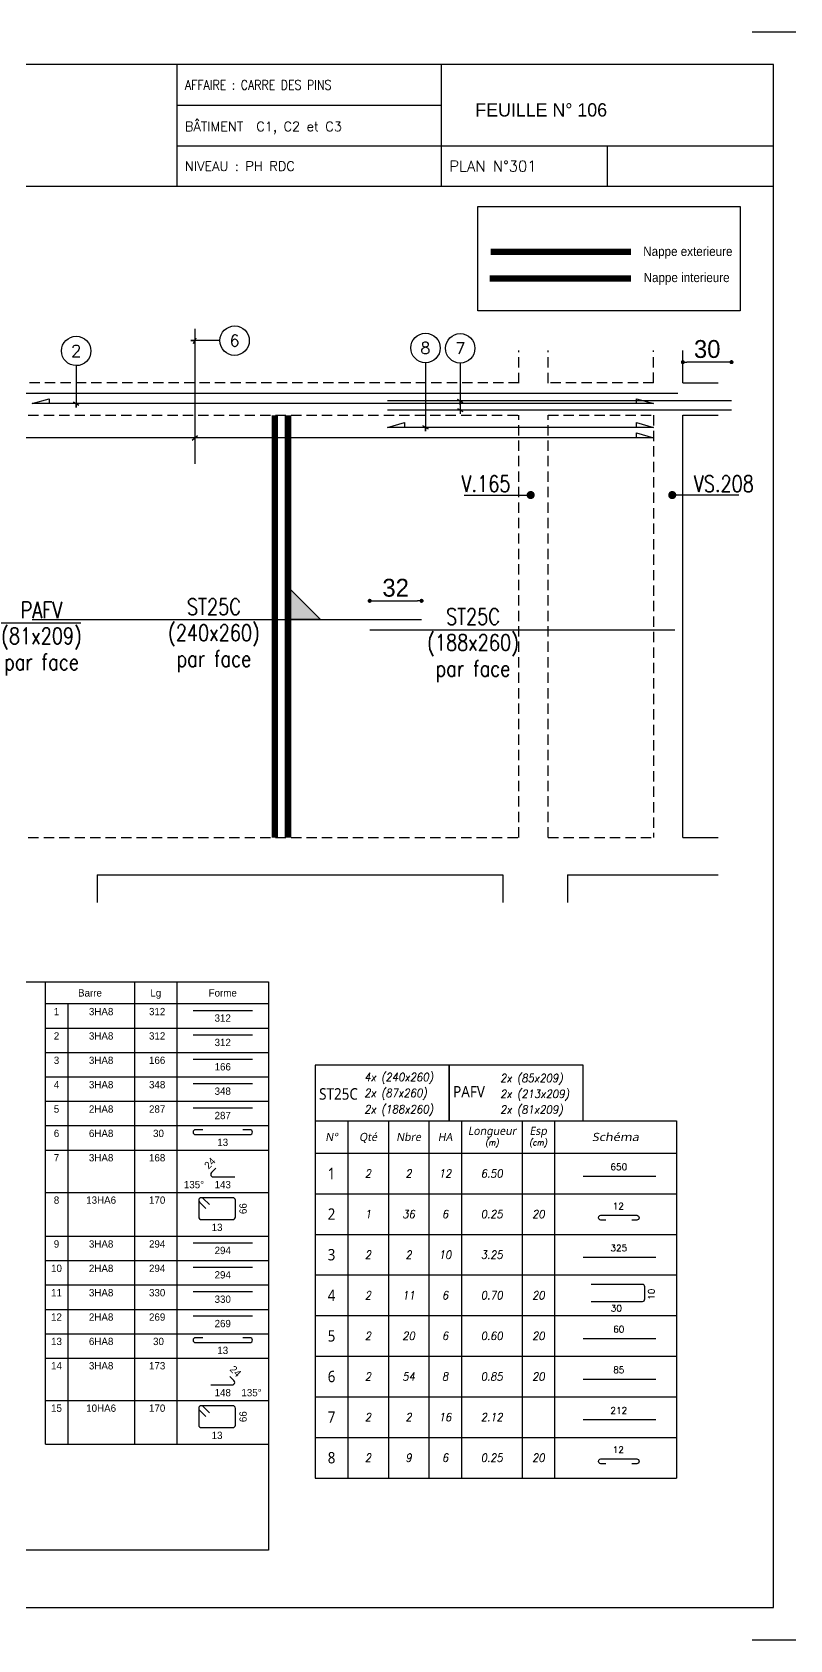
# Model space of a CAD drawing. Header units: metres. Extents: x -5618 to 118954, y -306 to 4637.
# Drawn here: x 109158 to 109625, y 604 to 1594 of the extents above; entities that cross this region are included whole.
import ezdxf
from ezdxf.enums import TextEntityAlignment as Align

# ---------------------------------------------------------------- set-up
doc = ezdxf.new("R2010")
doc.units = ezdxf.units.M
doc.linetypes.add('CACHE', pattern=[9.524999999999999, 6.35, -3.175])
for name, color, linetype in [('173', 7, 'Continuous'), ('COTATION', 1, 'Continuous'), ('GO-CARTOUCHE', 7, 'Continuous'), ('GO-FER-HA', 140, 'Continuous'), ('GO-TEXTE-FER', 3, 'Continuous'), ('STR_COTATION', 1, 'Continuous'), ('STR_TS', 22, 'Continuous'), ('STR_TS_TXT', 7, 'Continuous'), ('STR_VOI-POT', 6, 'Continuous')]:
    doc.layers.add(name, color=color, linetype=linetype)
doc.layers.add('Kofragna_forma', color=7, linetype='Continuous', lineweight=70)
doc.styles.add('schéma', font='simplex.shx')
doc.styles.add('Tableau', font='romans.shx', dxfattribs={"width": 0.9, "oblique": 10})
doc.styles.add('Tableau2', font='trebuc.TTF', dxfattribs={"width": 0.9, "oblique": 10})
doc.styles.add('TEXTE', font='romans.shx')
doc.styles.add('TEXTE TS', font='romans.shx', dxfattribs={"width": 0.7, "oblique": 15})
doc.styles.add('TEXTEBA', font='ARIAL.TTF')
doc.dimstyles.new('COUPE-20', dxfattribs={"dimscale": 0.5, "dimtxt": 22, "dimasz": 5, "dimexe": 0.05, "dimexo": 0, "dimgap": 5, "dimtad": 1, "dimdec": 0, "dimdsep": 46, "dimtxsty": 'Standard', "dimblk1": 'DOT', "dimblk2": 'DOT', "dimsah": 1, "dimcen": 0, "dimdle": 150, "dimclrd": 1, "dimclre": 1, "dimclrt": 7, "dimadec": 0, "dimazin": 0, "dimtfac": 1, "dimtdec": 0, "dimtix": 1, "dimtmove": 2, "dimatfit": 3, "dimldrblk": 'DOT', "dimfxl": 0, "dimtvp": 1, "dimtolj": 1, "dimtzin": 0, "dimarcsym": 0})

# ---------------------------------------------------------------- blocks, each defined once
blk = doc.blocks.new('ime')
at = {"layer": 'COTATION', "const_width": 2.5}
blk.add_lwpolyline([(1.25, 0, -1), (-1.25, 0, -1)], format="xyb", close=True, dxfattribs=at)
at = {"layer": 'COTATION'}
blk.add_lwpolyline([(41.09158464876236, 0), (0, 0)], dxfattribs=at)
at = {"layer": 'COTATION', "color": 7, "style": 'TEXTE TS', "width": 0.8}
blk.add_attdef('NAME', (9.079526555316988, 2), '', height=10, dxfattribs=at)
blk = doc.blocks.new('mrega')
at = {"layer": 'STR_TS_TXT', "style": 'TEXTE TS', "width": 0.8}
for tag, p in [('ST10', (14.47619047619082, 0)), ('DIM', (14.47619047619082, -16)), ('NOTE', (14.47619047619082, -32))]:
    blk.add_attdef(tag, text='', height=10, dxfattribs=at).set_placement(p, align=Align.CENTER)
blk = doc.blocks.new('Barre libre')
at = {"layer": 'GO-TEXTE-FER'}
for p, q in [((0, 0), (0, -1)), ((0, 0), (8.900000000000002, 0)), ((0.8000000000000007, 0), (0.8000000000000007, -1)), ((1.800000000000001, 0), (1.800000000000001, -1)), ((2.800000000000001, 0), (2.800000000000001, -1)), ((3.600000000000001, 0), (3.600000000000001, -1)), ((5.100000000000001, 0), (5.100000000000001, -1)), ((5.900000000000002, 0), (5.900000000000002, -1)), ((8.900000000000002, 0), (8.900000000000002, -1)), ((0, -1), (8.900000000000002, -1))]:
    blk.add_line(p, q, dxfattribs=at)
at = {"layer": 'GO-TEXTE-FER', "color": 1}
blk.add_line((6.602571662135945, -0.562752053263365), (8.393530367494153, -0.562752053263365), dxfattribs=at)
at = {"layer": 'GO-TEXTE-FER', "style": 'Tableau2', "width": 0.9}
blk.add_attdef('NUMERO', text='', height=0.28, dxfattribs=at).set_placement((0.4000000000000021, -0.5), align=Align.MIDDLE_CENTER)
at = {"layer": 'GO-TEXTE-FER', "color": 1, "style": 'Tableau'}
blk.add_attdef('Longueur', text='', height=0.16, dxfattribs=at).set_placement((7.481415956780632, -0.3359449369562739), align=Align.MIDDLE_CENTER)
at = {"layer": 'GO-TEXTE-FER', "style": 'Tableau', "oblique": 10, "width": 0.9}
for tag, p in [('QUANTITE', (1.300000000000001, -0.5)), ('NOMBRE', (2.300000000000001, -0.5)), ('NUANCE', (3.200000000000003, -0.5)), ('LONGUEUR', (4.350000000000001, -0.5)), ('ESPACEMENTS', (5.5, -0.5))]:
    blk.add_attdef(tag, text='', height=0.2, dxfattribs=at).set_placement(p, align=Align.MIDDLE_CENTER)
blk = doc.blocks.new('Désignation')
at = {"layer": 'GO-TEXTE-FER'}
for p, q in [((0, 0.7999999999999998), (8.900000000000002, 0.7999999999999998)), ((0, 0.7999999999999998), (0, 0)), ((0.8000000000000007, 0.7999999999999998), (0.8000000000000007, 0)), ((1.800000000000001, 0.7999999999999998), (1.800000000000001, 0)), ((2.800000000000001, 0.7999999999999998), (2.800000000000001, 0)), ((3.600000000000001, 0.7999999999999998), (3.600000000000001, 0)), ((5.100000000000001, 0.7999999999999998), (5.100000000000001, 0)), ((5.900000000000002, 0.7999999999999998), (5.900000000000002, 0)), ((8.900000000000002, 0.7999999999999998), (8.900000000000002, 0)), ((0, 0), (8.900000000000002, 0))]:
    blk.add_line(p, q, dxfattribs=at)
at = {"layer": 'GO-TEXTE-FER', "style": 'Tableau2', "oblique": 10}
for s, p in [('N°', (0.4000000000000004, 0.3999999999999995)), ('Qté', (1.300000000000001, 0.3999999999999995)), ('Nbre', (2.300000000000001, 0.3999999999999995)), ('HA', (3.200000000000001, 0.3999999999999995)), ('Longueur', (4.356051620639308, 0.5496028384462006)), ('Esp', (5.494334133658599, 0.5496028384462006))]:
    blk.add_text(s, height=0.2, dxfattribs=at).set_placement(p, align=Align.MIDDLE_CENTER)
at = {"layer": 'GO-TEXTE-FER', "style": 'Tableau2', "oblique": 10, "width": 1.2}
blk.add_text('Schéma', height=0.2, dxfattribs=at).set_placement((7.400000000000002, 0.3999999999999995), align=Align.MIDDLE_CENTER)
at = {"layer": 'GO-TEXTE-FER', "color": 7, "style": 'Tableau', "oblique": 10, "width": 0.9}
for s, p in [('(m)', (4.356051620639308, 0.2654942762949544)), ('(cm)', (5.494334133658599, 0.2654942762949544))]:
    blk.add_text(s, height=0.15, dxfattribs=at).set_placement(p, align=Align.MIDDLE_CENTER)
blk = doc.blocks.new('Epingle')
at = {"layer": 'GO-TEXTE-FER'}
for p, q in [((0, 0), (0, -1)), ((0, 0), (8.900000000000002, 0)), ((0.8000000000000007, 0), (0.8000000000000007, -1)), ((1.800000000000001, 0), (1.800000000000001, -1)), ((2.800000000000001, 0), (2.800000000000001, -1)), ((3.600000000000001, 0), (3.600000000000001, -1)), ((5.100000000000001, 0), (5.100000000000001, -1)), ((5.900000000000002, 0), (5.900000000000002, -1)), ((8.900000000000002, 0), (8.900000000000002, -1)), ((0, -1), (8.900000000000002, -1))]:
    blk.add_line(p, q, dxfattribs=at)
at = {"layer": 'GO-TEXTE-FER', "color": 1}
blk.add_lwpolyline([(7.162024682070724, -0.6500456031182402), (7.042024682075381, -0.6500456031182402, -1.000000000024277), (7.042024682075381, -0.5300456031228968), (7.922024682058217, -0.5300456031228968, -0.9999999999028927), (7.922024682058217, -0.6500456031182402), (7.802024682062866, -0.6500456031182402)], format="xyb", dxfattribs=at)
at = {"layer": 'GO-TEXTE-FER', "style": 'Tableau2', "width": 0.9}
blk.add_attdef('NUMERO', text='', height=0.28, dxfattribs=at).set_placement((0.4000000000000021, -0.5), align=Align.MIDDLE_CENTER)
at = {"layer": 'GO-TEXTE-FER', "color": 1, "style": 'Tableau'}
blk.add_attdef('Longueur', text='', height=0.16, dxfattribs=at).set_placement((7.468958519916535, -0.303324706934113), align=Align.MIDDLE_CENTER)
at = {"layer": 'GO-TEXTE-FER', "style": 'Tableau', "oblique": 10, "width": 0.9}
for tag, p in [('QUANTITE', (1.300000000000001, -0.5)), ('NOMBRE', (2.300000000000001, -0.5)), ('NUANCE', (3.200000000000003, -0.5)), ('LONGUEUR', (4.350000000000001, -0.5)), ('ESPACEMENTS', (5.5, -0.5))]:
    blk.add_attdef(tag, text='', height=0.2, dxfattribs=at).set_placement(p, align=Align.MIDDLE_CENTER)
blk = doc.blocks.new('U')
at = {"layer": 'GO-TEXTE-FER'}
for p, q in [((0, 0), (0, -1)), ((0, 0), (8.900000000000002, 0)), ((0.8000000000000007, 0), (0.8000000000000007, -1)), ((1.800000000000001, 0), (1.800000000000001, -1)), ((2.800000000000001, 0), (2.800000000000001, -1)), ((3.600000000000001, 0), (3.600000000000001, -1)), ((5.100000000000001, 0), (5.100000000000001, -1)), ((5.900000000000002, 0), (5.900000000000002, -1)), ((8.900000000000002, 0), (8.900000000000002, -1)), ((0, -1), (8.900000000000002, -1))]:
    blk.add_line(p, q, dxfattribs=at)
at = {"layer": 'GO-TEXTE-FER', "color": 1}
blk.add_lwpolyline([(6.803314236992733, -0.6501039319644448), (8.063314236992696, -0.6501039319645301, 0.414213562373095), (8.123314236992684, -0.5901039319644994), (8.123314236992641, -0.2901039319645164, 0.4142135623730951), (8.063314236992653, -0.2301039319644858), (6.803314236992733, -0.2301039319644858)], format="xyb", dxfattribs=at)
at = {"layer": 'GO-TEXTE-FER', "style": 'Tableau2', "width": 0.9}
blk.add_attdef('NUMERO', text='', height=0.28, dxfattribs=at).set_placement((0.4000000000000021, -0.5), align=Align.MIDDLE_CENTER)
at = {"layer": 'GO-TEXTE-FER', "color": 1, "style": 'Tableau'}
blk.add_attdef('Largeur', text='', height=0.16, rotation=90, dxfattribs=at).set_placement((8.284040132140975, -0.4721743387249857), align=Align.MIDDLE_CENTER)
at = {"layer": 'GO-TEXTE-FER', "style": 'Tableau', "oblique": 10, "width": 0.9}
for tag, p in [('QUANTITE', (1.300000000000001, -0.5)), ('NOMBRE', (2.300000000000001, -0.5)), ('NUANCE', (3.200000000000003, -0.5)), ('LONGUEUR', (4.350000000000001, -0.5)), ('ESPACEMENTS', (5.5, -0.5))]:
    blk.add_attdef(tag, text='', height=0.2, dxfattribs=at).set_placement(p, align=Align.MIDDLE_CENTER)
at = {"layer": 'GO-TEXTE-FER', "color": 1, "style": 'Tableau'}
blk.add_attdef('Longueur', text='', height=0.16, dxfattribs=at).set_placement((7.421867254534655, -0.819129785683189), align=Align.MIDDLE_CENTER)
blk = doc.blocks.new('A$C6F247267')
blk.add_hatch(color=256).paths.add_polyline_path([(5.684341886080801e-14, -0.1999999999999886), (-0.1999999999999886, 0), (5.684341886080801e-14, 0)])
blk.add_lwpolyline([(-0.1999999999999886, 0), (5.684341886080801e-14, 0), (5.684341886080801e-14, -0.1999999999999886), (-0.1999999999999886, 0)])
blk = doc.blocks.new('_DOT')
at = {"color": 0, "linetype": 'ByBlock'}
blk.add_line((-0.5, 0), (-1, 0), dxfattribs=at)
at = {"color": 0, "linetype": 'ByBlock', "const_width": 0.5}
blk.add_lwpolyline([(-0.25, 0, 1), (0.25, 0, 1)], format="xyb", close=True, dxfattribs=at)
blk = doc.blocks.new('*D1378')
at = {"layer": 'DEFPOINTS', "color": 0, "linetype": 'ByBlock', "lineweight": -3, "ltscale": 4.5}
for p in [(109398.3319444738, 1243.549070894132), (109398.3319444738, 1232.095149256021, 563.0645382763996), (109366.3319444738, 1225.6688574214, 563.0645382763996)]:
    blk.add_point(p, dxfattribs=at)
at = {"layer": 'STR_COTATION', "color": 1, "linetype": 'ByBlock', "lineweight": -2, "ltscale": 4.5}
for p, q in [((109366.3319444738, 1243.571687130888), (109366.3319444738, 1243.574070894132)), ((109368.8319444738, 1243.549070894132), (109395.8319444738, 1243.549070894132)), ((109398.3319444738, 1243.572542223408), (109398.3319444738, 1243.574070894132))]:
    blk.add_line(p, q, dxfattribs=at)
at = {"layer": 'STR_COTATION', "color": 1, "linetype": 'ByBlock', "lineweight": -2, "ltscale": 4.5, "xscale": 2.5, "yscale": 2.5, "zscale": 2.5, "rotation": 180}
blk.add_blockref('_DOT', (109366.3319444738, 1243.549070894132), dxfattribs=at)
at = {"layer": 'STR_COTATION', "color": 1, "linetype": 'ByBlock', "lineweight": -2, "ltscale": 4.5, "xscale": 2.5, "yscale": 2.5, "zscale": 2.5}
blk.add_blockref('_DOT', (109398.3319444738, 1243.549070894132), dxfattribs=at)
at = {"layer": 'STR_COTATION', "color": 7, "linetype": 'ByBlock', "lineweight": -3, "ltscale": 4.5, "insert": (109382.3319444738, 1251.549070894132), "char_height": 11, "attachment_point": 5}
blk.add_mtext('\\A1;32', dxfattribs=at)
blk = doc.blocks.new('*D1393')
at = {"layer": 'DEFPOINTS', "color": 0, "linetype": 'ByBlock', "lineweight": -3, "ltscale": 4.5}
for p in [(109559.3319444737, 1390.546186142422), (109589.3319444737, 1366.650481073182, 563.0645382763996), (109559.3319444737, 1357.790160743216, 563.0645382763996)]:
    blk.add_point(p, dxfattribs=at)
at = {"layer": 'STR_COTATION', "color": 1, "linetype": 'ByBlock', "lineweight": -2, "ltscale": 4.5}
for p, q in [((109559.3319444737, 1390.566827102395), (109559.3319444737, 1390.571186142422)), ((109586.8319444737, 1390.546186142422), (109561.8319444737, 1390.546186142422)), ((109589.3319444737, 1390.568002784239), (109589.3319444737, 1390.571186142422))]:
    blk.add_line(p, q, dxfattribs=at)
at = {"layer": 'STR_COTATION', "color": 1, "linetype": 'ByBlock', "lineweight": -2, "ltscale": 4.5, "xscale": 2.5, "yscale": 2.5, "zscale": 2.5, "rotation": 180}
blk.add_blockref('_DOT', (109559.3319444737, 1390.546186142422), dxfattribs=at)
at = {"layer": 'STR_COTATION', "color": 1, "linetype": 'ByBlock', "lineweight": -2, "ltscale": 4.5, "xscale": 2.5, "yscale": 2.5, "zscale": 2.5}
blk.add_blockref('_DOT', (109589.3319444737, 1390.546186142422), dxfattribs=at)
at = {"layer": 'STR_COTATION', "color": 7, "linetype": 'ByBlock', "lineweight": -3, "ltscale": 4.5, "insert": (109574.3319444737, 1398.546186142422), "char_height": 11, "attachment_point": 5}
blk.add_mtext('\\A1;30', dxfattribs=at)

msp = doc.modelspace()

# ---------------------------------------------------------------- linework, layer by layer
for p, q in [((109247.4629769972, 1573.712048398575), (109247.4629769972, 1498.770805155637)), ((109410.4329343226, 1573.73947435898), (109410.4329343226, 1498.770805155637)), ((109247.4629769974, 1548.714548398287), (109410.4329343229, 1548.714548398287)), ((109247.4629769974, 1523.717048398347), (109410.4329343229, 1523.717048398347)), ((109410.4329343226, 1523.744474358869), (109615.2851852512, 1523.744474358869)), ((109512.7694334881, 1523.744474358869), (109512.7694334881, 1498.770805155637))]:
    msp.add_line(p, q)
for points in [[(109635.2831852806, 1560.38004839829), (109635.2831852513, 1593.710048398131), (109601.9531852511, 1593.710048398131)], [(109615.2851852512, 1498.770805155637), (108255.4231852815, 1498.770805155637)], [(109601.9531852809, 603.8090483980606), (109635.2831852806, 603.8090483980606), (109635.2831852806, 637.1390483981351)]]:
    msp.add_lwpolyline(points)
msp.add_lwpolyline([(108255.4231852815, 1573.712048398575), (108255.4231852815, 623.8090483980606), (109615.2851852512, 623.8090483980606), (109615.2851852512, 1573.712048398575)], close=True)
at = {"layer": '173', "color": 173}
for points in [[(109166.4419171146, 724.2200830374821), (109166.4419171146, 1008.904683037482), (109303.9419171146, 1008.904683037482), (109303.9419171146, 724.220083037482)], [(109221.4419171146, 1008.904683037482), (109221.4419171146, 724.220083037482)], [(109247.5669171141, 1008.904683037482), (109247.5669171141, 724.220083037482)], [(109303.9419171146, 995.4046830374818), (109166.4419171146, 995.4046830374818)], [(109180.1919171146, 995.4046830374818), (109180.1919171146, 724.220083037482)], [(109257.4325421142, 991.4046830374818), (109294.0762921145, 991.4046830374818)], [(109166.4419171146, 980.4046830374821), (109303.9419171146, 980.4046830374821)], [(109257.4325421142, 976.4046830374821), (109294.0762921145, 976.4046830374821)], [(109166.4419171146, 965.4046830374818), (109303.9419171146, 965.4046830374818)], [(109257.4325421142, 961.4046830374818), (109294.0762921145, 961.4046830374818)], [(109166.4419171146, 950.4046830374818), (109303.9419171146, 950.4046830374818)], [(109257.4325421142, 946.4046830374821), (109294.0762921145, 946.4046830374821)], [(109166.4419171146, 935.4046830374821), (109303.9419171146, 935.4046830374821)], [(109257.4325421142, 931.4046830374818), (109294.0762921145, 931.4046830374818)], [(109166.4419171146, 920.4046830374818), (109303.9419171146, 920.4046830374818)], [(109257.4325421142, 916.4046830374818), (109257.4325421142, 916.4046830374818)], [(109263.4325421147, 917.9046830374821), (109258.9325421142, 917.9046830374821)], [(109258.9325421142, 914.9046830374818), (109292.5762921145, 914.9046830374818)], [(109292.5762921145, 917.9046830374821), (109288.0762921145, 917.9046830374821)], [(109294.0762921145, 916.4046830374818), (109294.0762921145, 916.4046830374818)], [(109166.4419171146, 905.4046830374821), (109303.9419171146, 905.4046830374821)], [(109271.4453921143, 894.145408037482), (109268.8379421143, 891.5379330374819)], [(109268.3794171146, 890.430933037482), (109268.3794171146, 890.430933037482)], [(109269.9449421146, 888.865408037482), (109283.1294171141, 888.865408037482)], [(109166.4419171146, 879.3123830374818), (109303.9419171146, 879.3123830374818)], [(109260.9794171142, 874.4423830374819), (109260.9794171142, 864.1823830374819)], [(109260.9794171142, 874.4423830374819), (109260.9794171142, 874.4423830374819)], [(109261.4538921143, 873.296858037482), (109265.2722671141, 869.478483037482)], [(109262.5994171148, 876.0623830374818), (109262.5994171148, 876.0623830374818)], [(109281.9094171144, 876.0623830374818), (109262.5994171148, 876.0623830374818)], [(109267.5632921142, 871.769508037482), (109263.7449171144, 875.587883037482)], [(109283.5294171145, 864.1823830374819), (109283.5294171145, 874.4423830374819)], [(109262.5994171148, 862.5623830374818), (109281.9094171144, 862.5623830374818)], [(109166.4419171146, 852.3123830374818), (109303.9419171146, 852.3123830374818)], [(109257.4325421142, 848.3123830374818), (109294.0762921145, 848.3123830374818)], [(109166.4419171146, 837.312383037482), (109303.9419171146, 837.312383037482)], [(109257.4325421142, 833.3123830374818), (109294.0762921145, 833.3123830374818)], [(109166.4419171146, 822.312383037482), (109303.9419171146, 822.312383037482)], [(109257.4325421142, 818.3123830374818), (109294.0762921145, 818.3123830374818)], [(109166.4419171146, 807.3123830374818), (109303.9419171146, 807.3123830374818)], [(109257.4325421142, 803.312383037482), (109294.0762921145, 803.312383037482)], [(109166.4419171146, 792.312383037482), (109303.9419171146, 792.312383037482)], [(109257.4325421142, 788.312383037482), (109257.4325421142, 788.312383037482)], [(109263.4325421147, 789.8123830374818), (109258.9325421142, 789.8123830374818)], [(109258.9325421142, 786.8123830374818), (109292.5762921145, 786.8123830374818)], [(109292.5762921145, 789.8123830374818), (109288.0762921145, 789.8123830374818)], [(109294.0762921145, 788.312383037482), (109294.0762921145, 788.312383037482)], [(109166.4419171146, 777.3123830374818), (109303.9419171146, 777.3123830374818)], [(109282.6708671145, 763.4456330374819), (109280.0634171145, 766.0531080374819)], [(109283.1294171141, 762.3386330374819), (109283.1294171141, 762.3386330374819)], [(109268.3794171146, 760.773108037482), (109281.5638671142, 760.773108037482)], [(109166.4419171146, 751.220083037482), (109303.9419171146, 751.220083037482)], [(109260.9794171142, 746.3500830374819), (109260.9794171142, 736.0900830374819)], [(109260.9794171142, 746.3500830374819), (109260.9794171142, 746.3500830374819)], [(109261.4538921143, 745.204558037482), (109265.2722671141, 741.3861830374819)], [(109262.5994171148, 747.970083037482), (109262.5994171148, 747.970083037482)], [(109281.9094171144, 747.970083037482), (109262.5994171148, 747.970083037482)], [(109267.5632921142, 743.6772080374819), (109263.7449171144, 747.495583037482)], [(109283.5294171145, 736.0900830374819), (109283.5294171145, 746.3500830374819)], [(109262.5994171148, 734.470083037482), (109281.9094171144, 734.470083037482)], [(109166.4419171146, 724.220083037482), (109303.9419171146, 724.220083037482)]]:
    msp.add_lwpolyline(points, dxfattribs=at)
for centre, radius, start, end in [((109258.9325421142, 916.4046830374818), 1.5, 90, 180), ((109258.9325421142, 916.4046830374818), 1.5, 180, 270), ((109292.5762921145, 916.4046830374818), 1.5, 0, 90), ((109292.5762921145, 916.4046830374818), 1.5, 270, 0), ((109269.9449421146, 890.430933037482), 1.56555, 135.0000000003408, 180), ((109269.9449421146, 890.430933037482), 1.56555, 180, 270), ((109262.5994171148, 874.4423830374819), 1.62, 90, 180), ((109262.5994171148, 874.4423830374819), 1.62, 180, 224.9999999996592), ((109262.5994171148, 874.4423830374819), 1.62, 44.99999999965917, 90), ((109281.9094171144, 874.4423830374819), 1.62, 0, 90), ((109262.5994171148, 864.1823830374819), 1.62, 180, 270), ((109281.9094171144, 864.1823830374819), 1.62, 270, 0), ((109258.9325421142, 788.312383037482), 1.5, 90, 180), ((109258.9325421142, 788.312383037482), 1.5, 180, 270), ((109292.5762921145, 788.312383037482), 1.5, 0, 90), ((109292.5762921145, 788.312383037482), 1.5, 270, 0), ((109281.5638671142, 762.3386330374819), 1.56555, 270, 0), ((109281.5638671142, 762.3386330374819), 1.56555, 0, 44.99999999965917), ((109262.5994171148, 746.3500830374819), 1.62, 90, 180), ((109262.5994171148, 746.3500830374819), 1.62, 180, 224.9999999996592), ((109262.5994171148, 746.3500830374819), 1.62, 44.99999999965917, 90), ((109281.9094171144, 746.3500830374819), 1.62, 0, 90), ((109262.5994171148, 736.0900830374819), 1.62, 180, 270), ((109281.9094171144, 736.0900830374819), 1.62, 270, 0)]:
    msp.add_arc(centre, radius, start, end, dxfattribs=at)
at = {"layer": 'COTATION'}
msp.add_line((109256.8877567534, 1342.493769367879, 563.0645382763996), (109260.2428738065, 1345.444463081205, 563.0645382763996), dxfattribs=at)
for points, elevation in [([(109530.6767965166, 1365.028859859377), (109530.6767965166, 1368.028853589116), (109541.2344444737, 1365.028859859377), (109158.2831311905, 1365.028859859375), (109168.8407791475, 1368.028853589115), (109168.8407791475, 1365.028859859375)], 375.3763588509333), ([(109530.6767965166, 1343.969116224541), (109530.6767965166, 1346.96910995428), (109541.2344444737, 1343.969116224541), (109104.2831311904, 1343.969116224544), (109114.8407791475, 1346.969109954284), (109114.8407791475, 1343.969116224544)], 563.0645382763996), ([(109530.6767965166, 1350.363892011168), (109530.6767965166, 1353.363885740907), (109541.2344444737, 1350.363892011168), (109377.2831311904, 1350.363892011166), (109387.8407791475, 1353.363885740906), (109387.8407791475, 1350.363892011166)], 563.0645382763996)]:
    msp.add_lwpolyline(points, dxfattribs=dict(at, elevation=elevation))
at = {"layer": 'GO-FER-HA'}
for p, q in [((109420.4263722574, 1361.953650019389, 563.0645382763996), (109423.8204848071, 1360.159537469702, 563.0645382763996)), ((109422.1234285322, 1364.250481073275, 563.0645382763996), (109422.1234285322, 1358.788071942015, 563.0645382763996))]:
    msp.add_line(p, q, dxfattribs=at)
for points, elevation in [([(109185.3547931332, 1388.371315717657, -512.322006256741), (109185.4255038113, 1388.371039676626), (109185.4255038113, 1362.628859859468), (109185.4255038113, 1365.028859859375), (109187.1225600861, 1364.131803584677), (109183.7284475364, 1365.925916134364)], 375.3763588509333), ([(109274.0330316251, 1403.840578095321, -512.322006256741), (109274.032755584, 1403.769867417203), (109256.1652912079, 1403.7698674172), (109258.5652912079, 1403.7698674172), (109257.6682349332, 1402.072811142339), (109259.4623474828, 1405.466923692062)], 563.0645382763996), ([(109400.6323763648, 1390.186281369272, -512.322006256741), (109400.7030870429, 1390.186005328241), (109400.7030870429, 1347.963892011259), (109400.7030870429, 1350.363892011166), (109402.4001433177, 1349.466835736468), (109399.006030768, 1351.260948286155)], 563.0645382763996), ([(109422.0527178541, 1389.992936931463, -512.322006256741), (109422.1234285322, 1389.992660890432), (109422.1234285322, 1364.250481073275), (109422.1234285322, 1366.650481073181), (109423.8204848071, 1365.753424798483), (109420.4263722574, 1367.547537348171)], 563.0645382763996)]:
    msp.add_lwpolyline(points, format="xyb", dxfattribs=dict(at, elevation=elevation))
at = {"layer": 'GO-TEXTE-FER'}
for points in [[(108476.4198835641, 1008.904683037482), (109303.9419171146, 1008.904683037482), (109303.9419171146, 658.9470091642828), (108476.4198835641, 658.9470091642828)], [(109332.8204232655, 923.45860646199), (109415.3204232655, 923.45860646199), (109415.3204232655, 957.6129788615392), (109332.8204232655, 957.6129788615392)], [(109415.3204232655, 923.45860646199), (109497.8204232655, 923.45860646199), (109497.8204232655, 957.6129788615392), (109415.3204232655, 957.6129788615392)]]:
    msp.add_lwpolyline(points, close=True, dxfattribs=at)
at = {"layer": 'Kofragna_forma', "linetype": 'CACHE', "lineweight": -3}
for p, q in [((109458.2831311904, 1377.650345657698, 563.0645382763942), (109458.2831311904, 1397.650345657698, 563.0645382763942)), ((109476.2831311904, 1377.650345657698, 563.0645382763942), (109476.2831311904, 1397.650345657698, 563.0645382763942)), ((109541.2344444737, 1377.790160743216, 563.0645382763996), (109541.2344444737, 1397.790160743216, 563.0645382763996)), ((109458.2831311904, 1377.790160743216, 563.0645382763996), (108908.2831311904, 1377.790160743216, 563.0645382763996)), ((109541.2344444737, 1377.790160743216, 563.0645382763996), (109476.2831311904, 1377.790160743216, 563.0645382763996)), ((108908.2831311904, 1357.787660743136, 563.0645382763996), (109458.2831311904, 1357.787660743135, 563.0645382763996)), ((109458.2831311904, 1097.787660743136, 563.0645382763996), (109458.2831311904, 1357.787660743135, 563.0645382763996)), ((109476.2831311904, 1097.787660743136, 563.0645382763996), (109476.2831311904, 1357.787660743135, 563.0645382763996)), ((109476.2831311904, 1357.787660743135, 563.0645382763996), (109541.2344444737, 1357.787660743135, 563.0645382763996)), ((109541.2344444737, 1357.787660743135, 563.0645382763996), (109541.2344444737, 1097.787660743135, 563.0645382763996)), ((108908.2831311904, 1097.787660743136, 563.0645382763996), (109458.2831311904, 1097.787660743135, 563.0645382763996)), ((109476.2831311904, 1097.787660743135, 563.0645382763996), (109541.2344444737, 1097.787660743135, 563.0645382763996))]:
    msp.add_line(p, q, dxfattribs=at)
at = {"layer": 'Kofragna_forma', "color": 4, "lineweight": -3}
for p, q in [((109559.3319444737, 1377.790160743216, 563.0645382763996), (109559.3319444737, 1397.790160743216, 563.0645382763996)), ((109559.3319444737, 1377.790160743216, 563.0645382763996), (109581.0276439647, 1377.790160743216, 563.0645382763996)), ((109559.3319444737, 1097.787660743137, 563.0645382763996), (109559.3319444737, 1357.790160743216, 563.0645382763996)), ((109559.3319444737, 1357.790160743216, 563.0645382763996), (109581.0276439647, 1357.790160743216, 563.0645382763996)), ((109559.3319444737, 1097.787660743137, 563.0645382763996), (109581.0276395595, 1097.787660743136, 563.0645382763996)), ((109198.2831311904, 1074.787660743136, 563.0645382763996), (109198.2831311904, 1057.787660743136, 563.0645382763996)), ((109198.2831311904, 1074.787660743137, 563.0645382763996), (109448.2831311904, 1074.787660743137, 563.0645382763996)), ((109448.2831311904, 1074.787660743136, 563.0645382763996), (109448.2831311904, 1057.787660743136, 563.0645382763996)), ((109488.2831311904, 1074.787660743136, 563.0645382763996), (109488.2831311904, 1057.787660743136, 563.0645382763996)), ((109488.2831311904, 1074.787660743137, 563.0645382763996), (109559.3319444737, 1074.787660743137, 563.0645382763996)), ((109559.3319444737, 1074.787660743137, 563.0645382763996), (109581.0276395595, 1074.787660743136, 563.0645382763996))]:
    msp.add_line(p, q, dxfattribs=at)
at = {"layer": 'STR_TS', "color": 3}
for p, q in [((109107.2831311904, 1230.095149313846, 563.0645382763996), (109188.2831311904, 1230.095149313843, 656.908627989133)), ((109158.2831311905, 1232.095149256022, 563.0645382763996), (109398.3319444738, 1232.095149256021, 563.0645382763996)), ((109366.3319444738, 1225.6688574214, 563.0645382763996), (109554.3319444737, 1225.6688574214, 563.0645382763996))]:
    msp.add_line(p, q, dxfattribs=at)
at = {"layer": 'STR_TS', "color": 7}
msp.add_lwpolyline([(109433.0482174848, 1486.445730273484), (109594.5919550039, 1486.445730273484), (109594.5919550039, 1422.160350701324), (109433.0482174848, 1422.160350701324)], close=True, dxfattribs=at)
at = {"layer": 'STR_TS', "linetype": 'CACHE', "ltscale": 2, "const_width": 4}
msp.add_lwpolyline([(109527.4681795821, 1458.451324364585), (109440.91029847, 1458.451324364585)], dxfattribs=at)
at = {"layer": 'STR_TS', "const_width": 4}
msp.add_lwpolyline([(109527.4681795821, 1441.996368096392), (109440.3488224087, 1441.996368096392)], dxfattribs=at)
at = {"layer": 'STR_TS', "linetype": 'ByBlock', "ltscale": 2, "const_width": 4, "elevation": 563.0645382763996}
msp.add_lwpolyline([(109307.8933256441, 1097.787660743136), (109307.8933256441, 1357.787660743136)], dxfattribs=at)
at = {"layer": 'STR_TS', "linetype": 'CACHE', "ltscale": 2, "const_width": 4, "elevation": 563.0645382763996}
msp.add_lwpolyline([(109315.9404207497, 1097.787660743136), (109315.9404207497, 1357.787660743136)], dxfattribs=at)
at = {"layer": 'STR_VOI-POT'}
for p, q in [((109258.5652883128, 1410.96189030745, 563.0645382763996), (109258.5653217235, 1327.961890307455, 563.0645382763996)), ((109556.3319444737, 1371.203430476107, 563.0645382763996), (108907.8075343005, 1371.20343047611, 563.0645382763996)), ((109589.3319444737, 1366.650481073182, 563.0645382763996), (109377.2831311904, 1366.650481073182, 563.0645382763996)), ((109589.3319444737, 1361.056593744546, 563.0645382763996), (109377.2831311904, 1361.056593744546, 563.0645382763996))]:
    msp.add_line(p, q, dxfattribs=at)

# ---------------------------------------------------------------- block references
at = {"layer": 'COTATION'}
ref = msp.add_blockref('ime', (109465.5448022248, 1308.689310441572, 563.0645382763996), dxfattribs=dict(at, xscale=-1))
ref.add_attrib('NAME', 'V.165', (109422.9215065291, 1310.689310441572, 563.0645382763996), dxfattribs={"color": 7, "height": 10, "style": 'TEXTE TS', "width": 0.8})
ref = msp.add_blockref('ime', (109552.7908278163, 1308.689310441572, 563.0645382763996), dxfattribs=at)
ref.add_attrib('NAME', 'VS.208', (109566.0608305621, 1310.689310441572, 563.0645382763996), dxfattribs={"color": 7, "height": 10, "style": 'TEXTE TS', "width": 0.8})
at = {"layer": 'GO-FER-HA', "xscale": 25, "yscale": 25, "zscale": 25}
msp.add_blockref('Désignation', (109332.8204232655, 903.45860646199), dxfattribs=at)
at = {"layer": 'GO-TEXTE-FER', "xscale": 25, "yscale": 25, "zscale": 25}
for name, p, values in [('Barre libre', (109332.8204232655, 903.45860646199), {'NUMERO': '1', 'QUANTITE': '2', 'NOMBRE': '2', 'NUANCE': '12', 'Longueur': '650', 'LONGUEUR': '6.50'}), ('Epingle', (109332.8204232655, 878.45860646199), {'NUMERO': '2', 'QUANTITE': '1', 'NOMBRE': '36', 'NUANCE': '6', 'Longueur': '12', 'LONGUEUR': '0.25', 'ESPACEMENTS': '20'}), ('Barre libre', (109332.8204232655, 853.45860646199), {'NUMERO': '3', 'QUANTITE': '2', 'NOMBRE': '2', 'NUANCE': '10', 'Longueur': '325', 'LONGUEUR': '3.25'}), ('U', (109332.8204232655, 828.4586064619901), {'NUMERO': '4', 'QUANTITE': '2', 'NOMBRE': '11', 'NUANCE': '6', 'Longueur': '30', 'Largeur': '10', 'LONGUEUR': '0.70', 'ESPACEMENTS': '20'}), ('Barre libre', (109332.8204232655, 803.4586064619901), {'NUMERO': '5', 'QUANTITE': '2', 'NOMBRE': '20', 'NUANCE': '6', 'Longueur': '60', 'LONGUEUR': '0.60', 'ESPACEMENTS': '20'}), ('Barre libre', (109332.8204232655, 778.4586064619901), {'NUMERO': '6', 'QUANTITE': '2', 'NOMBRE': '54', 'NUANCE': '8', 'Longueur': '85', 'LONGUEUR': '0.85', 'ESPACEMENTS': '20'}), ('Barre libre', (109332.8204232655, 753.4586064619901), {'NUMERO': '7', 'QUANTITE': '2', 'NOMBRE': '2', 'NUANCE': '16', 'Longueur': '212', 'LONGUEUR': '2.12'}), ('Epingle', (109332.8204232655, 728.4586064619903), {'NUMERO': '8', 'QUANTITE': '2', 'NOMBRE': '9', 'NUANCE': '6', 'Longueur': '12', 'LONGUEUR': '0.25', 'ESPACEMENTS': '20'})]:
    msp.add_blockref(name, p, dxfattribs=at).add_auto_attribs(values)
at = {"layer": 'STR_TS', "xscale": 100, "yscale": 100, "zscale": 100, "rotation": 180}
msp.add_blockref('A$C6F247267', (109315.9404207497, 1232.09514925602, 585.601728056015), dxfattribs=at)
at = {"layer": 'STR_TS_TXT'}
for p, values in [((109149.6038147288, 1232.934044777799, 750.752717701866), {'NOTE': 'par face', 'ST10': 'PAFV', 'DIM': '(81x209)'}), ((109255.8667156283, 1234.934044719973, 750.7527177018661), {'NOTE': 'par face', 'ST10': 'ST25C', 'DIM': '(240x260)'}), ((109415.5317647579, 1228.882200933523), {'NOTE': 'par face', 'ST10': 'ST25C', 'DIM': '(188x260)'})]:
    msp.add_blockref('mrega', p, dxfattribs=at).add_auto_attribs(values)

# ---------------------------------------------------------------- texts
at = {"style": 'schéma', "width": 0.85}
msp.add_text('AFFAIRE : CARRE DES PINS', height=5.832750000000001, dxfattribs=at).set_placement((109252.4624769975, 1558.296923398401))
at = {"linetype": 'ByBlock', "lineweight": -3, "ltscale": 4.5}
msp.add_text('FEUILLE N° 106', height=8.2, dxfattribs=at).set_placement((109431.4329343226, 1541.744474358869))
at = {"style": 'schéma'}
for s, height, p in [('BÂTIMENT  C1, C2 et C3', 5.832750000000001, (109252.4624769978, 1532.743923368759)), ('PLAN N°301', 6.665999999999999, (109415.432434323, 1507.885298368766)), ('NIVEAU : PH RDC', 5.832750000000001, (109252.4624769973, 1508.301923428208))]:
    msp.add_text(s, height=height, dxfattribs=at).set_placement(p)
at = {"layer": '173', "color": 173}
for s, p in [('Barre', (109193.9419171146, 1002.154683037482)), ('Lg', (109234.5044171146, 1002.154683037482)), ('Forme', (109275.7544171146, 1002.154683037482))]:
    msp.add_text(s, height=4.5, dxfattribs=at).set_placement(p, align=Align.MIDDLE_CENTER)
for s, p in [('1', (109173.3169171141, 992.9046830374821)), ('3HA8', (109200.8169171146, 992.9046830374821)), (' 312', (109234.5044171146, 992.9046830374821)), ('312', (109275.7544171146, 988.9046830374821)), ('2', (109173.3169171141, 977.9046830374818)), ('3HA8', (109200.8169171146, 977.9046830374818)), (' 312', (109234.5044171146, 977.9046830374818)), ('312', (109275.7544171146, 973.9046830374818)), ('3', (109173.3169171141, 962.9046830374818)), ('3HA8', (109200.8169171146, 962.9046830374818)), (' 166', (109234.5044171146, 962.9046830374818)), ('166', (109275.7544171146, 958.9046830374821)), ('4', (109173.3169171141, 947.9046830374821)), ('3HA8', (109200.8169171146, 947.9046830374821)), (' 348', (109234.5044171146, 947.9046830374821)), ('348', (109275.7544171146, 943.9046830374818)), ('5', (109173.3169171141, 932.9046830374818)), ('2HA8', (109200.8169171146, 932.9046830374818)), (' 287', (109234.5044171146, 932.9046830374818)), ('287', (109275.7544171146, 928.9046830374818)), ('6', (109173.3169171141, 917.9046830374821)), ('6HA8', (109200.8169171146, 917.9046830374821)), ('  30', (109234.5044171146, 917.9046830374821)), ('13', (109275.7544171146, 912.4046830374821)), ('7', (109173.3169171141, 902.9046830374818)), ('3HA8', (109200.8169171146, 902.9046830374818)), (' 168', (109234.5044171146, 902.9046830374818)), ('143', (109275.7544171146, 886.365408037482)), ('8', (109173.3169171141, 876.812383037482)), ('13HA6', (109200.8169171146, 876.812383037482)), (' 170', (109234.5044171146, 876.812383037482)), ('13', (109272.2544171146, 860.0623830374818)), ('9', (109173.3169171141, 849.812383037482)), ('3HA8', (109200.8169171146, 849.812383037482)), (' 294', (109234.5044171146, 849.812383037482)), ('294', (109275.7544171146, 845.8123830374818)), ('10', (109173.3169171141, 834.812383037482)), ('2HA8', (109200.8169171146, 834.812383037482)), (' 294', (109234.5044171146, 834.812383037482)), ('294', (109275.7544171146, 830.8123830374818)), ('11', (109173.3169171141, 819.8123830374818)), ('3HA8', (109200.8169171146, 819.8123830374818)), (' 330', (109234.5044171146, 819.8123830374818)), ('330', (109275.7544171146, 815.812383037482)), ('12', (109173.3169171141, 804.812383037482)), ('2HA8', (109200.8169171146, 804.812383037482)), (' 269', (109234.5044171146, 804.812383037482)), ('269', (109275.7544171146, 800.812383037482)), ('13', (109173.3169171141, 789.8123830374818)), ('6HA8', (109200.8169171146, 789.8123830374818)), ('  30', (109234.5044171146, 789.8123830374818)), ('13', (109275.7544171146, 784.3123830374818)), ('14', (109173.3169171141, 774.812383037482)), ('3HA8', (109200.8169171146, 774.812383037482)), (' 173', (109234.5044171146, 774.812383037482)), ('148', (109275.7544171146, 758.273108037482)), ('15', (109173.3169171141, 748.720083037482)), ('10HA6', (109200.8169171146, 748.720083037482)), (' 170', (109234.5044171146, 748.720083037482)), ('13', (109272.2544171146, 731.970083037482))]:
    msp.add_text(s, height=4.5, dxfattribs=at).set_placement(p, align=Align.TOP_CENTER)
msp.add_text('24', height=4.5, rotation=44.99999999977413, dxfattribs=at).set_placement((109267.0701671142, 893.305708037482))
msp.add_text('135°', height=4.5, dxfattribs=at).set_placement((109264.2544171146, 886.365408037482), align=Align.TOP_RIGHT)
for p in [(109286.0294171145, 869.312383037482), (109286.0294171145, 741.2200830374818)]:
    msp.add_text('66', height=4.5, rotation=90, dxfattribs=at).set_placement(p, align=Align.TOP_CENTER)
msp.add_text('24', height=4.5, rotation=315.0000000002259, dxfattribs=at).set_placement((109284.4386421141, 765.2134080374819), align=Align.RIGHT)
msp.add_text('135°', height=4.5, dxfattribs=at).set_placement((109287.2544171146, 758.273108037482), align=Align.TOP_LEFT)
at = {"layer": 'GO-CARTOUCHE', "color": 2, "style": 'TEXTEBA', "width": 0.9}
for s, p in [('Nappe exterieure', (109562.4058495181, 1455.897458991665)), ('Nappe interieure', (109561.637428316, 1439.806685332489))]:
    msp.add_text(s, height=5.702400000000001, dxfattribs=at).set_placement(p, align=Align.CENTER)
at = {"layer": 'GO-FER-HA', "style": 'TEXTE'}
for s, rotation, p in [('6', 359.9999999999479, (109283.0895182189, 1403.769867417183, 657.0645382763997)), ('2', 359.9999999999544, (109185.4255038113, 1397.427802311479, 469.3763588509335)), ('8', 359.9999999999544, (109400.7030870429, 1399.242767963095, 657.0645382763997)), ('7', 359.9999999999544, (109422.1234285323, 1399.049423525286, 657.0645382763997))]:
    msp.add_text(s, height=7.199999999999999, rotation=rotation, dxfattribs=at).set_placement(p, align=Align.MIDDLE_CENTER)
at = {"layer": 'GO-TEXTE-FER', "style": 'Tableau', "oblique": 10, "width": 0.9}
for s, p in [('4x (240x260)', (109363.0003560036, 947.7820901204807)), ('2x (85x209)', (109446.750112635, 947.1953387461228)), ('2x (87x260)', (109363.0003560036, 938.0168064708098)), ('2x (213x209)', (109446.750112635, 937.4500065137374)), ('2x (188x260)', (109363.0003560036, 927.9767910943458)), ('2x (81x209)', (109446.750112635, 927.8077963255903))]:
    msp.add_text(s, height=5.056179772500054, dxfattribs=at).set_placement(p)
at = {"layer": 'GO-TEXTE-FER', "style": 'Tableau2', "width": 0.9}
for tag, p in [('ST25C', (109347.1074859479, 939.941455556235, -93.84408971273291)), ('PAFV', (109427.5465153434, 941.2959392278128))]:
    msp.add_attdef(tag, text='1', height=7.078651681500075, dxfattribs=at).set_placement(p, align=Align.MIDDLE_CENTER)

# ---------------------------------------------------------------- dimensions: what is measured, and where the dimension line sits
at = {"layer": 'STR_COTATION', "linetype": 'ByBlock', "lineweight": -3, "ltscale": 4.5}
for base, p1, p2, picture, middle in [((109559.3319444737, 1390.546186142422), (109589.3319444737, 1366.650481073182, 563.0645382763996), (109559.3319444737, 1357.790160743216, 563.0645382763996), '*D1393', (109574.3319444737, 1398.546186142422)), ((109398.3319444738, 1243.549070894132), (109366.3319444738, 1225.6688574214, 563.0645382763996), (109398.3319444738, 1232.095149256021, 563.0645382763996), '*D1378', (109382.3319444738, 1251.549070894132))]:
    dim = msp.add_linear_dim(base=base, p1=p1, p2=p2, dimstyle='COUPE-20', override={"dimfxl": 0.1}, dxfattribs=at)
    dim.commit()
    dim.dimension.update_dxf_attribs({"geometry": picture, "text_midpoint": middle})

doc.saveas('drawing.dxf')
